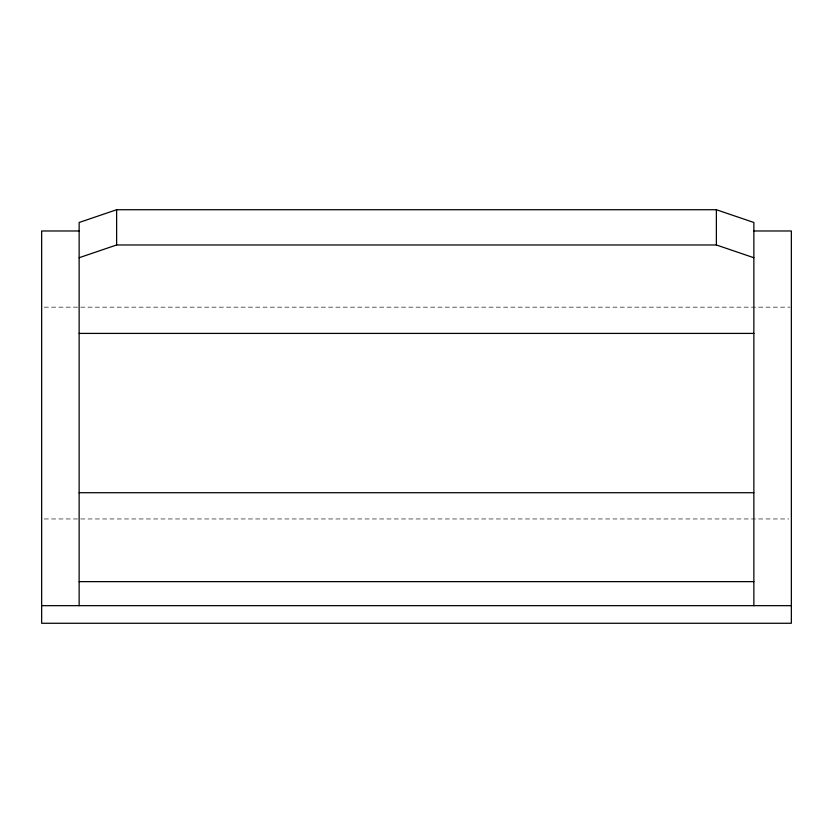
<?xml version="1.0" encoding="UTF-8"?>
<svg xmlns="http://www.w3.org/2000/svg" width="833" height="833" viewBox="0 0 833 833"><rect width="100%" height="100%" fill="white"/><g stroke="black" fill="none" stroke-linecap="round" stroke-linejoin="round"><path stroke-width="0.62" stroke-dasharray="4.17 3.12" d="M44.253 307.158L790.048 307.158M44.253 518.959L788.747 518.959"/><path stroke-width="1.25" d="M753.865 605.664L753.865 222.484L716.38 209.729L116.62 209.729L79.135 222.484L79.135 605.664M79.135 257.73L116.62 244.975L716.38 244.975L753.865 257.73M79.135 230.98L41.65 230.98L41.65 623.271L791.35 623.271L791.35 230.98L753.865 230.98M79.135 333.408L753.865 333.408M79.135 492.719L753.865 492.719M79.135 581.642L753.865 581.642M41.65 605.664L791.35 605.664M716.38 209.729L716.38 244.975M116.62 209.729L116.62 244.975"/></g></svg>
